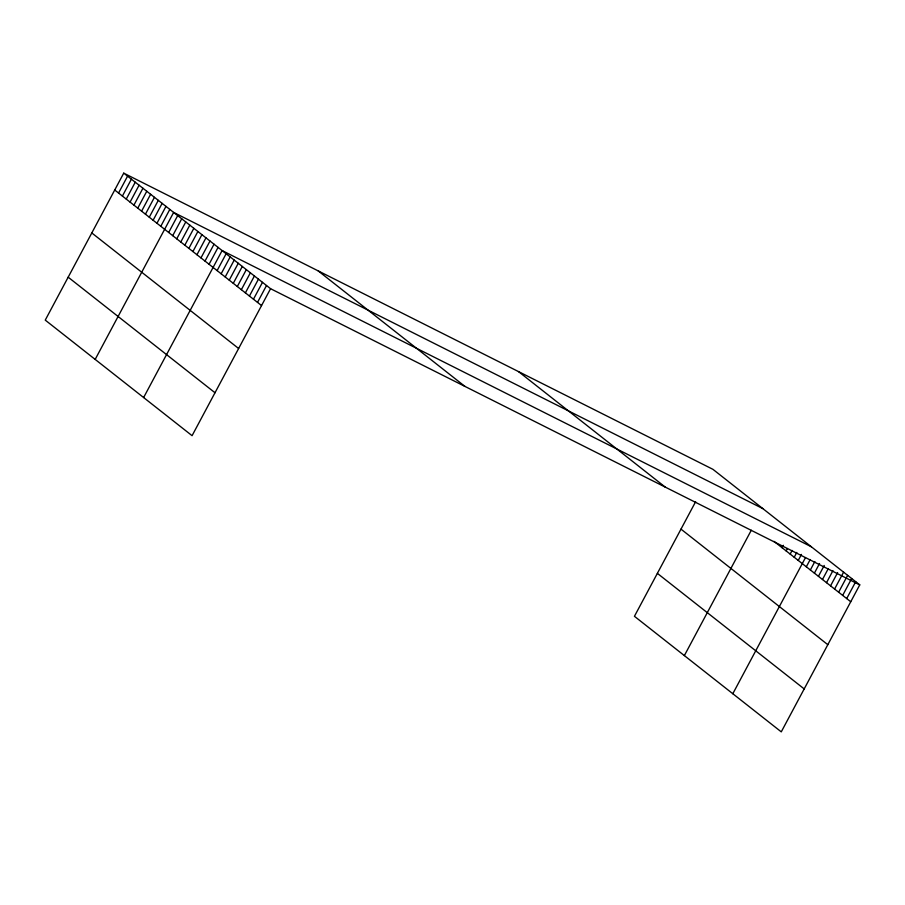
<?xml version="1.0" encoding="UTF-8"?>
<svg xmlns="http://www.w3.org/2000/svg" width="905" height="905" viewBox="0 0 905 905"><rect width="100%" height="100%" fill="white"/><g stroke="black" fill="none" stroke-linecap="round" stroke-linejoin="round"><path stroke-width="1.36" d="M123.736 173.138L45.25 320.121L192.075 435.678L270.561 288.695L123.736 173.138L712.925 469.322L859.75 584.879L781.264 731.862L634.439 616.305L695.64 501.698M118.566 193.036L127.571 176.158M122.401 196.057L131.406 179.179M126.248 199.077L135.252 182.21M130.082 202.098L139.087 185.231M133.929 205.118L142.933 188.251M137.764 208.15L146.768 191.272M141.599 211.17L150.615 194.292M145.445 214.191L154.45 197.313M149.28 217.211L158.296 200.344M153.126 220.232L162.131 203.365M156.961 223.252L165.977 206.385M160.807 226.284L169.812 209.406M95.172 359.409L173.647 212.426L762.847 508.61M168.681 232.483L177.685 215.605M172.719 235.662L181.724 218.784M176.758 238.83L185.763 221.963M180.796 242.008L189.801 225.141M184.835 245.187L193.84 228.32M188.874 248.366L197.878 231.499M192.912 251.545L201.917 234.678M196.951 254.724L205.955 237.857M200.978 257.902L209.994 241.035M205.016 261.081L214.032 244.203M209.055 264.26L218.071 247.382M143.624 397.544L222.11 250.561L811.299 546.744M217.132 270.618L226.137 253.739M221.171 273.785L230.175 256.918M225.209 276.964L234.214 260.097M229.248 280.143L238.253 263.276M233.286 283.322L242.291 266.455M237.325 286.5L246.33 269.633M241.364 289.679L250.368 272.812M245.402 292.858L254.407 275.991M249.441 296.037L258.445 279.159M253.468 299.216L262.484 282.337M257.506 302.394L266.523 285.516M684.361 655.593L751.286 530.251M782.101 547.729L783.391 545.319M786.14 550.907L787.429 548.498M790.178 554.086L792.101 550.466M794.217 557.265L796.785 552.435M798.255 560.433L801.468 554.414M732.812 693.728L805.507 557.593M806.332 566.79L810.19 559.562M810.36 569.969L814.873 561.53M814.398 573.148L819.545 563.51M818.437 576.327L824.229 565.478M822.475 579.505L828.267 568.657M826.514 582.684L832.951 570.636M830.552 585.863L837.634 572.605M834.591 589.042L843.596 572.164M838.63 592.221L847.634 575.342M842.668 595.388L851.673 578.521M846.707 598.567L855.711 581.7M270.561 288.695L859.75 584.879M774.024 541.371L850.745 601.746M518.486 371.582L665.311 487.139M680.99 529.131L827.815 644.688M318.164 270.878L464.989 386.435M657.369 573.363L804.194 688.92M114.72 190.016L261.545 305.573M91.801 232.947L238.626 348.504M68.18 277.19L215.005 392.747"/></g></svg>
